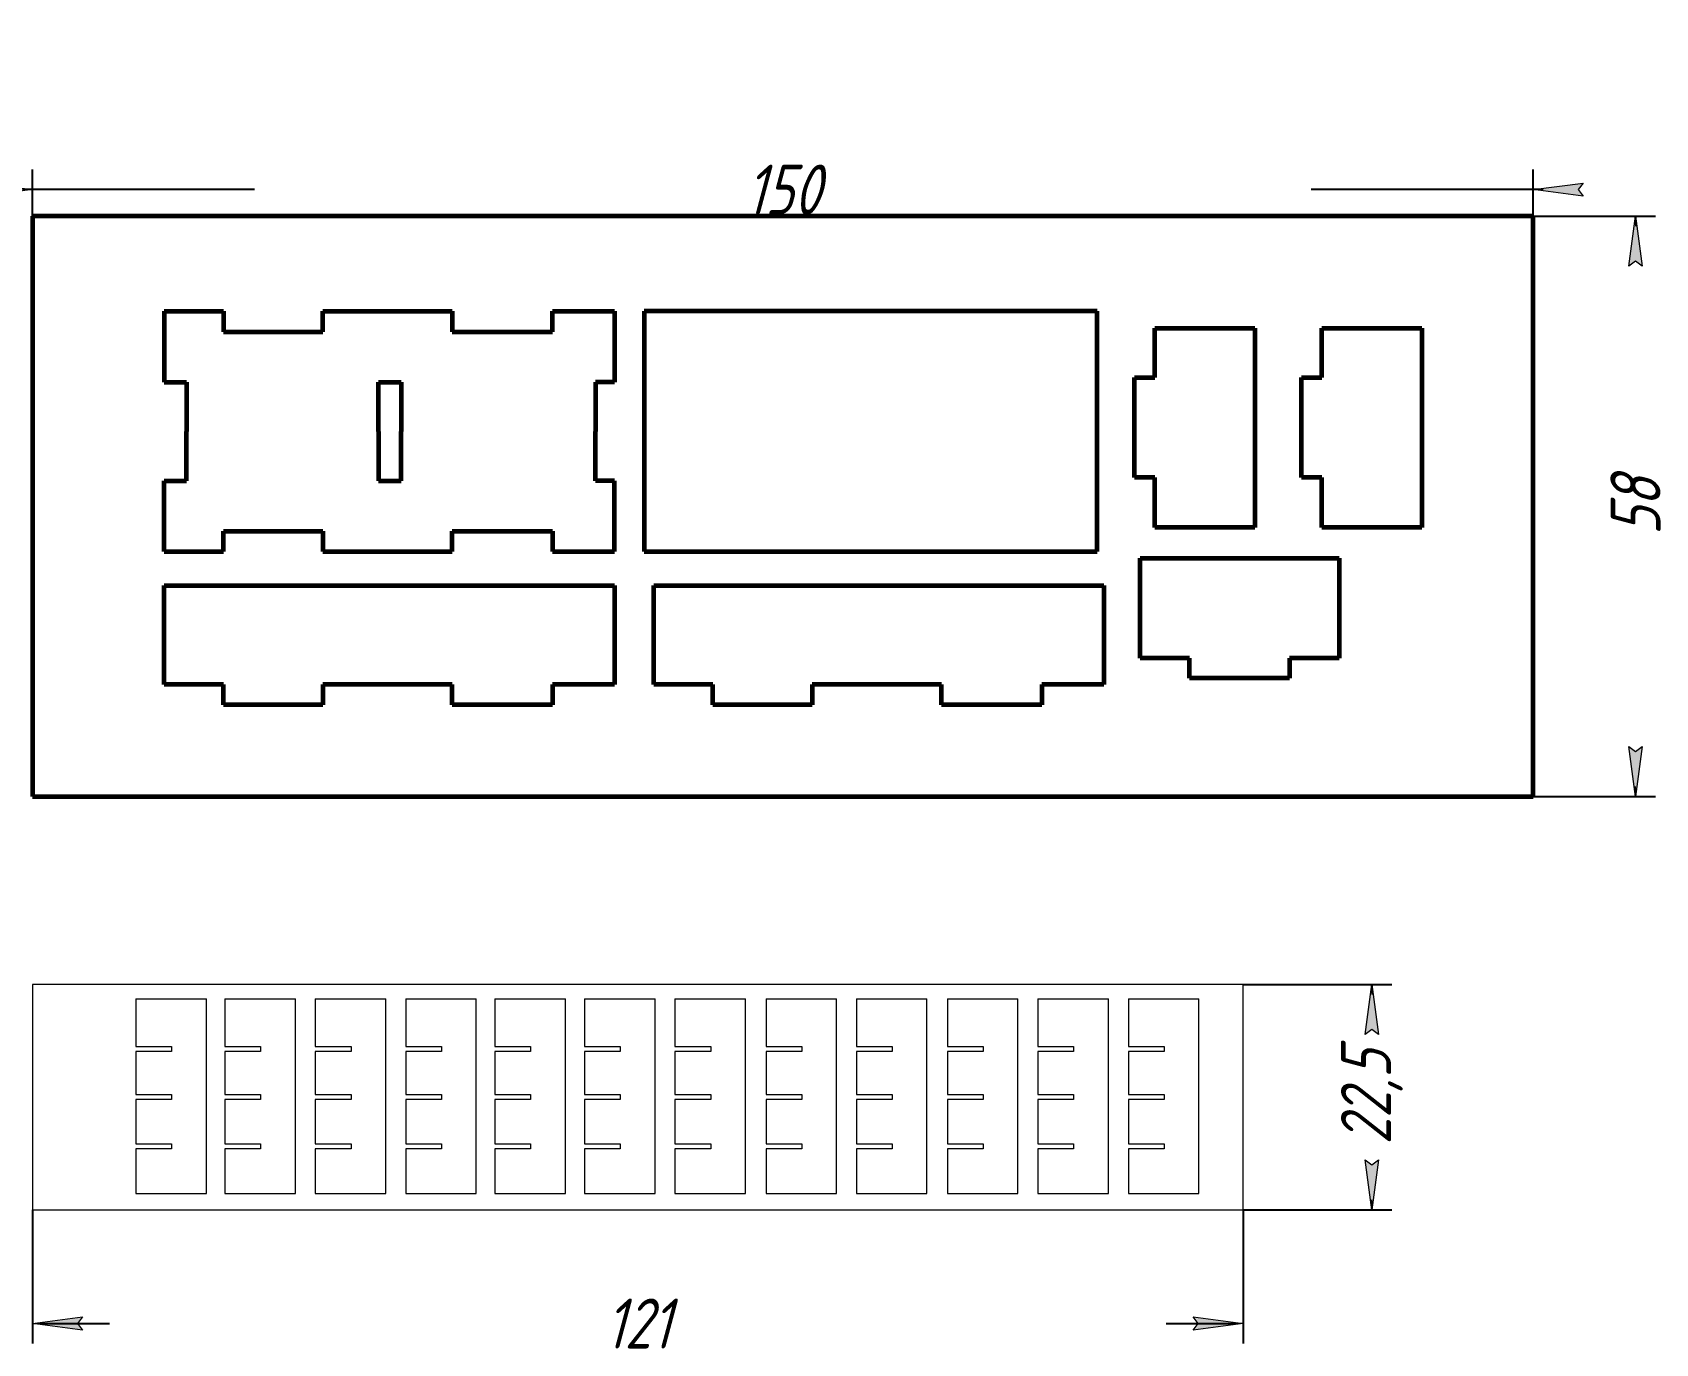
# Model space of a CAD drawing. Header units: millimetres. Extents: x 0 to 162, y -27 to 104.
import ezdxf

# ---------------------------------------------------------------- set-up
doc = ezdxf.new("R2010")
doc.units = ezdxf.units.MM
doc.linetypes.add('K5LT_BASIC', pattern=[0])
doc.linetypes.add('K5LT_THIN', pattern=[0])
doc.styles.add('KDIMTEXTSTYLE', font='GOST_AU.SHX', dxfattribs={"width": 0.96, "oblique": 15, "height": 5})
doc.dimstyles.new('KDIMSTYLE (1.00)', dxfattribs={"dimtxt": 5, "dimasz": 1, "dimexe": 2, "dimexo": 0, "dimgap": 1, "dimtad": 1, "dimtxsty": 'KDIMTEXTSTYLE', "dimsah": 1, "dimcen": 0, "dimdle": 1, "dimadec": 0, "dimazin": 0, "dimtfac": 0.667, "dimtmove": 0, "dimatfit": 3, "dimfxl": 1, "dimtvp": 1, "dimtolj": 1, "dimtzin": 0, "dimarcsym": 0})

# ---------------------------------------------------------------- blocks, each defined once
blk = doc.blocks.new('U0')
at = {"color": 5, "linetype": 'K5LT_BASIC', "lineweight": 60, "true_color": 0x0000ff}
for p, q in [((106.43, 76.26), (61.14, 76.26)), ((61.14, 76.26), (61.14, 52.25)), ((106.43, 52.25), (106.43, 76.26)), ((61.14, 52.25), (106.43, 52.25))]:
    blk.add_line(p, q, dxfattribs=at)
blk = doc.blocks.new('U1')
at = {"color": 5, "linetype": 'K5LT_BASIC', "lineweight": 60, "true_color": 0x0000ff}
for p, q in [((150, 85.77), (0, 85.77)), ((0, 85.77), (0, 27.77)), ((150, 27.77), (150, 85.77)), ((0, 27.77), (150, 27.77))]:
    blk.add_line(p, q, dxfattribs=at)
blk = doc.blocks.new('U2')
at = {"color": 7, "linetype": 'K5LT_THIN', "lineweight": 18}
for p, q in [((121, 8.96), (0, 8.96)), ((0, 8.96), (0, -13.54)), ((121, -13.54), (121, 8.96)), ((0, -13.54), (121, -13.54))]:
    blk.add_line(p, q, dxfattribs=at)
blk = doc.blocks.new('KDIMARROW_01')
blk.add_hatch(color=0).paths.add_polyline_path([(0, 0), (-5, 0.66), (-4.5, 0), (-5, -0.66)])
at = {"color": 0, "linetype": 'K5LT_THIN', "lineweight": 18}
for p, q in [((-4.5, 0), (-5, 0.66)), ((-5, 0.66), (0, 0)), ((0, 0), (-5, -0.66)), ((-5, -0.66), (-4.5, 0)), ((0, 0), (-1, 0))]:
    blk.add_line(p, q, dxfattribs=at)
blk = doc.blocks.new('U3')
at = {"color": 5, "linetype": 'K5LT_BASIC', "lineweight": 60, "true_color": 0x0000ff}
for p, q in [((15.4, 59.33), (15.4, 64.25)), ((34.6, 64.25), (34.6, 59.33)), ((36.86, 59.33), (36.86, 64.25)), ((56.29, 59.33), (56.29, 64.25)), ((13.18, 52.25), (13.18, 59.33)), ((13.18, 59.33), (15.4, 59.33)), ((34.6, 59.33), (36.86, 59.33)), ((58.18, 59.33), (56.29, 59.33)), ((58.18, 52.25), (58.18, 59.33)), ((19.09, 52.25), (19.09, 54.28)), ((19.09, 54.28), (29.02, 54.28)), ((29.02, 54.28), (29.02, 52.25)), ((41.95, 52.25), (41.95, 54.28)), ((41.95, 54.28), (51.97, 54.28)), ((51.97, 54.28), (51.97, 52.25)), ((13.18, 52.25), (19.09, 52.25)), ((29.02, 52.25), (41.95, 52.25)), ((51.97, 52.25), (58.18, 52.25))]:
    blk.add_line(p, q, dxfattribs=at)
blk = doc.blocks.new('U4')
at = {"color": 5, "linetype": 'K5LT_BASIC', "lineweight": 60, "true_color": 0x0000ff}
for p, q in [((13.18, 76.26), (13.18, 69.17)), ((13.18, 76.26), (19.09, 76.26)), ((19.09, 76.26), (19.09, 74.22)), ((29.02, 74.22), (29.02, 76.26)), ((29.02, 76.26), (41.95, 76.26)), ((41.95, 76.26), (41.95, 74.22)), ((51.97, 74.22), (51.97, 76.26)), ((51.97, 76.26), (58.18, 76.26)), ((58.18, 76.26), (58.18, 69.17)), ((19.09, 74.22), (29.02, 74.22)), ((41.95, 74.22), (51.97, 74.22)), ((13.18, 69.17), (15.4, 69.17)), ((15.4, 69.17), (15.4, 64.25)), ((34.6, 64.25), (34.6, 69.17)), ((34.6, 69.17), (36.86, 69.17)), ((36.86, 69.17), (36.86, 64.25)), ((58.18, 69.17), (56.29, 69.17)), ((56.29, 69.17), (56.29, 64.25))]:
    blk.add_line(p, q, dxfattribs=at)
blk = doc.blocks.new('U5')
at = {"color": 5, "linetype": 'K5LT_BASIC', "lineweight": 60, "true_color": 0x0000ff}
for p, q in [((13.18, 48.85), (58.18, 48.85)), ((13.18, 38.97), (13.18, 48.85)), ((58.18, 48.85), (58.18, 38.97)), ((19.09, 38.97), (13.18, 38.97)), ((19.09, 36.92), (19.09, 38.97)), ((41.95, 38.97), (29.02, 38.97)), ((29.02, 38.97), (29.02, 36.92)), ((41.95, 36.92), (41.95, 38.97)), ((58.18, 38.97), (51.97, 38.97)), ((51.97, 38.97), (51.97, 36.92)), ((29.02, 36.92), (19.09, 36.92)), ((51.97, 36.92), (41.95, 36.92))]:
    blk.add_line(p, q, dxfattribs=at)
blk = doc.blocks.new('U6')
at = {"color": 5, "linetype": 'K5LT_BASIC', "lineweight": 60, "true_color": 0x0000ff}
for p, q in [((62.09, 48.85), (107.09, 48.85)), ((62.09, 38.97), (62.09, 48.85)), ((107.09, 48.85), (107.09, 38.97)), ((68.01, 38.97), (62.09, 38.97)), ((68.01, 36.92), (68.01, 38.97)), ((90.87, 38.97), (77.93, 38.97)), ((77.93, 38.97), (77.93, 36.92)), ((90.87, 36.92), (90.87, 38.97)), ((107.09, 38.97), (100.88, 38.97)), ((100.88, 38.97), (100.88, 36.92)), ((77.93, 36.92), (68.01, 36.92)), ((100.88, 36.92), (90.87, 36.92))]:
    blk.add_line(p, q, dxfattribs=at)
blk = doc.blocks.new('U7')
at = {"color": 5, "linetype": 'K5LT_BASIC', "lineweight": 60, "true_color": 0x0000ff}
for p, q in [((112.18, 74.56), (122.17, 74.56)), ((112.18, 69.64), (112.18, 74.56)), ((122.17, 74.56), (122.17, 54.66)), ((110.16, 59.64), (110.16, 69.64)), ((110.16, 69.64), (112.18, 69.64)), ((112.18, 59.64), (110.16, 59.64)), ((112.18, 54.66), (112.18, 59.64)), ((122.17, 54.66), (112.18, 54.66))]:
    blk.add_line(p, q, dxfattribs=at)
blk = doc.blocks.new('U8')
at = {"color": 5, "linetype": 'K5LT_BASIC', "lineweight": 60, "true_color": 0x0000ff}
for p, q in [((128.87, 74.56), (138.86, 74.56)), ((128.87, 69.64), (128.87, 74.56)), ((138.86, 74.56), (138.86, 54.66)), ((126.85, 59.64), (126.85, 69.64)), ((126.85, 69.64), (128.87, 69.64)), ((128.87, 59.64), (126.85, 59.64)), ((128.87, 54.66), (128.87, 59.64)), ((138.86, 54.66), (128.87, 54.66))]:
    blk.add_line(p, q, dxfattribs=at)
blk = doc.blocks.new('U9')
at = {"color": 5, "linetype": 'K5LT_BASIC', "lineweight": 60, "true_color": 0x0000ff}
for p, q in [((110.71, 41.6), (110.71, 51.6)), ((110.71, 51.6), (130.6, 51.6)), ((130.6, 51.6), (130.6, 41.6)), ((115.63, 41.6), (110.71, 41.6)), ((115.63, 39.58), (115.63, 41.6)), ((130.6, 41.6), (125.63, 41.6)), ((125.63, 41.6), (125.63, 39.58)), ((125.63, 39.58), (115.63, 39.58))]:
    blk.add_line(p, q, dxfattribs=at)
blk = doc.blocks.new('U10')
at = {"color": 7, "linetype": 'K5LT_THIN', "lineweight": 18}
for p, q in [((109.54, 7.54), (116.58, 7.54)), ((109.54, 7.54), (109.54, 2.78)), ((116.58, -11.93), (116.58, 7.54)), ((109.54, 2.78), (113.1, 2.78)), ((113.1, 2.28), (109.54, 2.28)), ((109.54, 2.28), (109.54, -2.04)), ((113.1, 2.78), (113.1, 2.28)), ((109.54, -2.04), (113.1, -2.04)), ((113.1, -2.54), (109.54, -2.54)), ((109.54, -2.54), (109.54, -6.96)), ((113.1, -2.04), (113.1, -2.54)), ((109.54, -6.96), (113.1, -6.96)), ((113.1, -7.46), (109.54, -7.46)), ((109.54, -7.46), (109.54, -11.93)), ((113.1, -6.96), (113.1, -7.46)), ((109.54, -11.93), (116.58, -11.93))]:
    blk.add_line(p, q, dxfattribs=at)
blk = doc.blocks.new('U11')
at = {"color": 7, "linetype": 'K5LT_THIN', "lineweight": 18}
for p, q in [((100.49, 7.54), (107.54, 7.54)), ((100.49, 7.54), (100.49, 2.78)), ((107.54, -11.93), (107.54, 7.54)), ((100.49, 2.78), (104.06, 2.78)), ((104.06, 2.28), (100.49, 2.28)), ((100.49, 2.28), (100.49, -2.04)), ((104.06, 2.78), (104.06, 2.28)), ((100.49, -2.04), (104.06, -2.04)), ((104.06, -2.54), (100.49, -2.54)), ((100.49, -2.54), (100.49, -6.96)), ((104.06, -2.04), (104.06, -2.54)), ((100.49, -6.96), (104.06, -6.96)), ((104.06, -7.46), (100.49, -7.46)), ((100.49, -7.46), (100.49, -11.93)), ((104.06, -6.96), (104.06, -7.46)), ((100.49, -11.93), (107.54, -11.93))]:
    blk.add_line(p, q, dxfattribs=at)
blk = doc.blocks.new('U12')
at = {"color": 7, "linetype": 'K5LT_THIN', "lineweight": 18}
for p, q in [((91.45, 7.54), (98.5, 7.54)), ((91.45, 7.54), (91.45, 2.78)), ((98.5, -11.93), (98.5, 7.54)), ((91.45, 2.78), (95.02, 2.78)), ((95.02, 2.28), (91.45, 2.28)), ((91.45, 2.28), (91.45, -2.04)), ((95.02, 2.78), (95.02, 2.28)), ((91.45, -2.04), (95.02, -2.04)), ((95.02, -2.54), (91.45, -2.54)), ((91.45, -2.54), (91.45, -6.96)), ((95.02, -2.04), (95.02, -2.54)), ((91.45, -6.96), (95.02, -6.96)), ((95.02, -7.46), (91.45, -7.46)), ((91.45, -7.46), (91.45, -11.93)), ((95.02, -6.96), (95.02, -7.46)), ((91.45, -11.93), (98.5, -11.93))]:
    blk.add_line(p, q, dxfattribs=at)
blk = doc.blocks.new('U13')
at = {"color": 7, "linetype": 'K5LT_THIN', "lineweight": 18}
for p, q in [((82.35, 7.54), (89.4, 7.54)), ((82.35, 7.54), (82.35, 2.78)), ((89.4, -11.93), (89.4, 7.54)), ((82.35, 2.78), (85.92, 2.78)), ((85.92, 2.28), (82.35, 2.28)), ((82.35, 2.28), (82.35, -2.04)), ((85.92, 2.78), (85.92, 2.28)), ((82.35, -2.04), (85.92, -2.04)), ((85.92, -2.54), (82.35, -2.54)), ((82.35, -2.54), (82.35, -6.96)), ((85.92, -2.04), (85.92, -2.54)), ((82.35, -6.96), (85.92, -6.96)), ((85.92, -7.46), (82.35, -7.46)), ((82.35, -7.46), (82.35, -11.93)), ((85.92, -6.96), (85.92, -7.46)), ((82.35, -11.93), (89.4, -11.93))]:
    blk.add_line(p, q, dxfattribs=at)
blk = doc.blocks.new('U14')
at = {"color": 7, "linetype": 'K5LT_THIN', "lineweight": 18}
for p, q in [((73.32, 7.54), (80.37, 7.54)), ((73.32, 7.54), (73.32, 2.78)), ((80.37, -11.93), (80.37, 7.54)), ((73.32, 2.78), (76.89, 2.78)), ((76.89, 2.28), (73.32, 2.28)), ((73.32, 2.28), (73.32, -2.04)), ((76.89, 2.78), (76.89, 2.28)), ((73.32, -2.04), (76.89, -2.04)), ((76.89, -2.54), (73.32, -2.54)), ((73.32, -2.54), (73.32, -6.96)), ((76.89, -2.04), (76.89, -2.54)), ((73.32, -6.96), (76.89, -6.96)), ((76.89, -7.46), (73.32, -7.46)), ((73.32, -7.46), (73.32, -11.93)), ((76.89, -6.96), (76.89, -7.46)), ((73.32, -11.93), (80.37, -11.93))]:
    blk.add_line(p, q, dxfattribs=at)
blk = doc.blocks.new('U15')
at = {"color": 7, "linetype": 'K5LT_THIN', "lineweight": 18}
for p, q in [((64.22, 7.54), (71.27, 7.54)), ((64.22, 7.54), (64.22, 2.78)), ((71.27, -11.93), (71.27, 7.54)), ((64.22, 2.78), (67.79, 2.78)), ((67.79, 2.28), (64.22, 2.28)), ((64.22, 2.28), (64.22, -2.04)), ((67.79, 2.78), (67.79, 2.28)), ((64.22, -2.04), (67.79, -2.04)), ((67.79, -2.54), (64.22, -2.54)), ((64.22, -2.54), (64.22, -6.96)), ((67.79, -2.04), (67.79, -2.54)), ((64.22, -6.96), (67.79, -6.96)), ((67.79, -7.46), (64.22, -7.46)), ((64.22, -7.46), (64.22, -11.93)), ((67.79, -6.96), (67.79, -7.46)), ((64.22, -11.93), (71.27, -11.93))]:
    blk.add_line(p, q, dxfattribs=at)
blk = doc.blocks.new('U16')
at = {"color": 7, "linetype": 'K5LT_THIN', "lineweight": 18}
for p, q in [((55.18, 7.54), (62.23, 7.54)), ((55.18, 7.54), (55.18, 2.78)), ((62.23, -11.93), (62.23, 7.54)), ((55.18, 2.78), (58.75, 2.78)), ((58.75, 2.28), (55.18, 2.28)), ((55.18, 2.28), (55.18, -2.04)), ((58.75, 2.78), (58.75, 2.28)), ((55.18, -2.04), (58.75, -2.04)), ((58.75, -2.54), (55.18, -2.54)), ((55.18, -2.54), (55.18, -6.96)), ((58.75, -2.04), (58.75, -2.54)), ((55.18, -6.96), (58.75, -6.96)), ((58.75, -7.46), (55.18, -7.46)), ((55.18, -7.46), (55.18, -11.93)), ((58.75, -6.96), (58.75, -7.46)), ((55.18, -11.93), (62.23, -11.93))]:
    blk.add_line(p, q, dxfattribs=at)
blk = doc.blocks.new('U17')
at = {"color": 7, "linetype": 'K5LT_THIN', "lineweight": 18}
for p, q in [((46.21, 7.54), (53.26, 7.54)), ((46.21, 7.54), (46.21, 2.78)), ((53.26, -11.93), (53.26, 7.54)), ((46.21, 2.78), (49.78, 2.78)), ((49.78, 2.28), (46.21, 2.28)), ((46.21, 2.28), (46.21, -2.04)), ((49.78, 2.78), (49.78, 2.28)), ((46.21, -2.04), (49.78, -2.04)), ((49.78, -2.54), (46.21, -2.54)), ((46.21, -2.54), (46.21, -6.96)), ((49.78, -2.04), (49.78, -2.54)), ((46.21, -6.96), (49.78, -6.96)), ((49.78, -7.46), (46.21, -7.46)), ((46.21, -7.46), (46.21, -11.93)), ((49.78, -6.96), (49.78, -7.46)), ((46.21, -11.93), (53.26, -11.93))]:
    blk.add_line(p, q, dxfattribs=at)
blk = doc.blocks.new('U18')
at = {"color": 7, "linetype": 'K5LT_THIN', "lineweight": 18}
for p, q in [((37.31, 7.54), (44.35, 7.54)), ((37.31, 7.54), (37.31, 2.78)), ((44.35, -11.93), (44.35, 7.54)), ((37.31, 2.78), (40.87, 2.78)), ((40.87, 2.28), (37.31, 2.28)), ((37.31, 2.28), (37.31, -2.04)), ((40.87, 2.78), (40.87, 2.28)), ((37.31, -2.04), (40.87, -2.04)), ((40.87, -2.54), (37.31, -2.54)), ((37.31, -2.54), (37.31, -6.96)), ((40.87, -2.04), (40.87, -2.54)), ((37.31, -6.96), (40.87, -6.96)), ((40.87, -7.46), (37.31, -7.46)), ((37.31, -7.46), (37.31, -11.93)), ((40.87, -6.96), (40.87, -7.46)), ((37.31, -11.93), (44.35, -11.93))]:
    blk.add_line(p, q, dxfattribs=at)
blk = doc.blocks.new('U19')
at = {"color": 7, "linetype": 'K5LT_THIN', "lineweight": 18}
for p, q in [((28.27, 7.54), (35.32, 7.54)), ((28.27, 7.54), (28.27, 2.78)), ((35.32, -11.93), (35.32, 7.54)), ((28.27, 2.78), (31.84, 2.78)), ((31.84, 2.28), (28.27, 2.28)), ((28.27, 2.28), (28.27, -2.04)), ((31.84, 2.78), (31.84, 2.28)), ((28.27, -2.04), (31.84, -2.04)), ((31.84, -2.54), (28.27, -2.54)), ((28.27, -2.54), (28.27, -6.96)), ((31.84, -2.04), (31.84, -2.54)), ((28.27, -6.96), (31.84, -6.96)), ((31.84, -7.46), (28.27, -7.46)), ((28.27, -7.46), (28.27, -11.93)), ((31.84, -6.96), (31.84, -7.46)), ((28.27, -11.93), (35.32, -11.93))]:
    blk.add_line(p, q, dxfattribs=at)
blk = doc.blocks.new('U20')
at = {"color": 7, "linetype": 'K5LT_THIN', "lineweight": 18}
for p, q in [((19.24, 7.54), (26.28, 7.54)), ((19.24, 7.54), (19.24, 2.78)), ((26.28, -11.93), (26.28, 7.54)), ((19.24, 2.78), (22.8, 2.78)), ((22.8, 2.28), (19.24, 2.28)), ((19.24, 2.28), (19.24, -2.04)), ((22.8, 2.78), (22.8, 2.28)), ((19.24, -2.04), (22.8, -2.04)), ((22.8, -2.54), (19.24, -2.54)), ((19.24, -2.54), (19.24, -6.96)), ((22.8, -2.04), (22.8, -2.54)), ((19.24, -6.96), (22.8, -6.96)), ((22.8, -7.46), (19.24, -7.46)), ((19.24, -7.46), (19.24, -11.93)), ((22.8, -6.96), (22.8, -7.46)), ((19.24, -11.93), (26.28, -11.93))]:
    blk.add_line(p, q, dxfattribs=at)
blk = doc.blocks.new('U21')
at = {"color": 7, "linetype": 'K5LT_THIN', "lineweight": 18}
for p, q in [((10.33, 7.54), (17.38, 7.54)), ((10.33, 7.54), (10.33, 2.78)), ((17.38, -11.93), (17.38, 7.54)), ((10.33, 2.78), (13.9, 2.78)), ((13.9, 2.28), (10.33, 2.28)), ((10.33, 2.28), (10.33, -2.04)), ((13.9, 2.78), (13.9, 2.28)), ((10.33, -2.04), (13.9, -2.04)), ((13.9, -2.54), (10.33, -2.54)), ((10.33, -2.54), (10.33, -6.96)), ((13.9, -2.04), (13.9, -2.54)), ((10.33, -6.96), (13.9, -6.96)), ((13.9, -7.46), (10.33, -7.46)), ((10.33, -7.46), (10.33, -11.93)), ((13.9, -6.96), (13.9, -7.46)), ((10.33, -11.93), (17.38, -11.93))]:
    blk.add_line(p, q, dxfattribs=at)

msp = doc.modelspace()

# ---------------------------------------------------------------- block references
for name in ['U1', 'U4', 'U0', 'U7', 'U8', 'U3', 'U9', 'U5', 'U6', 'U2', 'U21', 'U20', 'U19', 'U18', 'U17', 'U16', 'U15', 'U14', 'U13', 'U12', 'U11', 'U10']:
    msp.add_blockref(name, (0, 0))

# ---------------------------------------------------------------- dimensions: what is measured, and where the dimension line sits
at = {"color": 7}
for base, p1, p2, location in [((0, 88.421), (150, 85.767), (0, 85.767), (75, 88.421)), ((121, -24.917), (0, -13.538), (121, -13.538), (60.5, -24.917))]:
    msp.add_linear_dim(base=base, p1=p1, p2=p2, location=location, dimstyle='KDIMSTYLE (1.00)', override={"dimexo": 0, "dimpost": '\\H5.0;\\W0.965;\\Q15;<>', "dimblk1": 'KDIMARROW_01', "dimblk2": 'KDIMARROW_01', "dimse1": 0, "dimse2": 0, "dimclrt": 7, "dimtolj": 1}, dxfattribs=at).render()
for base, p1, p2, location in [((160.224, 85.767), (150, 27.767), (150, 85.767), (160.224, 56.767)), ((133.867, 8.962), (121, -13.538), (121, 8.962), (133.867, -2.288))]:
    msp.add_linear_dim(base=base, p1=p1, p2=p2, angle=90, location=location, dimstyle='KDIMSTYLE (1.00)', override={"dimexo": 0, "dimpost": '\\H5.0;\\W0.965;\\Q15;<>', "dimblk1": 'KDIMARROW_01', "dimblk2": 'KDIMARROW_01', "dimse1": 0, "dimse2": 0, "dimclrt": 7, "dimtolj": 1}, dxfattribs=at).render()

doc.saveas('drawing.dxf')
